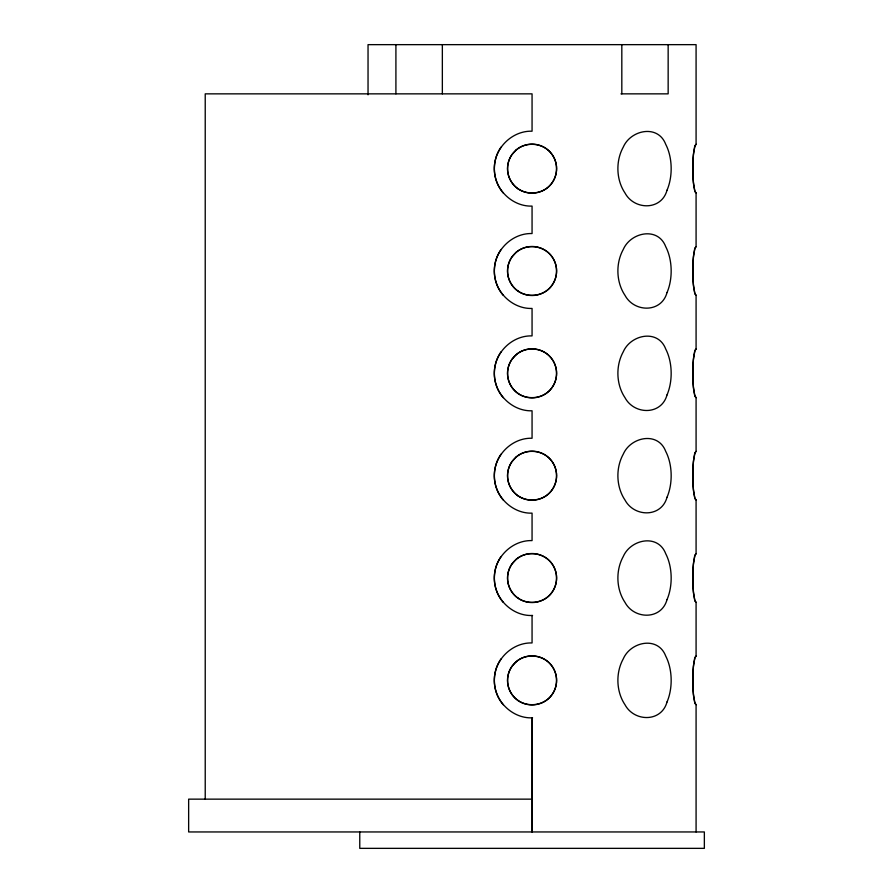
<?xml version="1.0" encoding="UTF-8"?>
<svg xmlns="http://www.w3.org/2000/svg" width="893" height="893" viewBox="0 0 893 893"><rect width="100%" height="100%" fill="white"/><g stroke="black" fill="none" stroke-linecap="round" stroke-linejoin="round"><path stroke-width="1.34" d="M205.223 799.146L205.223 93.854L532.061 93.854L532.061 131.204C516.478 130.679 501.989 141.451 496.575 155.851A36.926 36.055 -90 0 0 497.914 184.684C504.177 197.375 517.717 206.629 532.061 206.093L532.061 233.553C516.478 233.028 501.989 243.8 496.575 258.2A36.926 36.055 -90 0 0 497.914 287.033C504.177 299.724 517.717 308.978 532.061 308.442L532.061 335.902C516.478 335.377 501.989 346.149 496.575 360.549A36.926 36.055 -90 0 0 497.914 389.381C504.177 402.073 517.717 411.327 532.061 410.791L532.061 438.251C516.478 437.726 501.989 448.498 496.575 462.898A36.926 36.055 -90 0 0 497.914 491.73C504.177 504.422 517.717 513.676 532.061 513.14L532.061 540.6C516.478 540.075 501.989 550.847 496.575 565.247A36.926 36.055 -90 0 0 497.914 594.079C504.244 606.916 518.052 616.248 532.563 615.467M532.061 615.489L532.061 642.949C516.478 642.424 501.989 653.196 496.575 667.584A36.926 36.055 -90 0 0 497.914 696.428C504.244 709.265 518.052 718.597 532.563 717.816M667.026 190.198C661.456 210.737 634.253 210.279 624.988 192.977A37.506 29.681 90 0 1 623.281 147.088C630.704 129.865 658.018 124.027 665.72 144.32A37.484 22.727 -90 0 1 667.038 190.209M667.026 292.547C661.456 313.086 634.253 312.628 624.988 295.326A37.506 29.681 90 0 1 623.281 249.437C630.704 232.213 658.018 226.376 665.72 246.669A37.484 22.727 -90 0 1 667.038 292.558M667.026 394.896C661.456 415.435 634.253 414.977 624.988 397.675A37.506 29.681 90 0 1 623.281 351.786C630.704 334.562 658.018 328.724 665.72 349.018A37.484 22.727 -90 0 1 667.038 394.907M667.026 497.245C661.456 517.784 634.253 517.326 624.988 500.024A37.506 29.681 90 0 1 623.281 454.135C630.704 436.911 658.018 431.073 665.72 451.367A37.484 22.727 -90 0 1 667.038 497.256M667.026 599.594C661.456 620.133 634.253 619.675 624.988 602.373A37.506 29.681 90 0 1 623.281 556.484C630.704 539.26 658.018 533.422 665.72 553.716A37.484 22.727 -90 0 1 667.038 599.605M667.026 701.943C661.456 722.482 634.253 722.024 624.988 704.722A37.506 29.681 90 0 1 623.281 658.833C630.704 641.598 658.018 635.771 665.72 656.065A37.484 22.727 -90 0 1 667.038 701.954M368.039 94.814L368.039 44.65L696.082 44.65L696.082 144.286L694.676 146.452L693.426 154.645A24.379 3.103 -90 0 0 693.604 184.46L694.944 191.716L696.082 192.966L696.082 246.635L694.676 248.801L693.426 256.994A24.379 3.103 -90 0 0 693.604 286.809L694.944 294.065L696.082 295.315L696.082 348.984L694.676 351.15L693.426 359.343A24.379 3.103 -90 0 0 693.604 389.158L694.944 396.414L696.082 397.664L696.082 451.333L694.676 453.499L693.426 461.692A24.379 3.103 -90 0 0 693.604 491.507L694.944 498.763L696.082 500.013L696.082 553.682L694.676 555.848L693.426 564.041A24.379 3.103 -90 0 0 693.604 593.856L694.944 601.112L696.082 602.362L696.082 656.031L694.676 658.197L693.426 666.39A24.379 3.103 -90 0 0 693.604 696.205L694.944 703.461L696.082 704.711L696.082 831.952M620.981 93.854L668.154 93.854L668.154 44.65M532.061 799.146L188.646 799.146L188.646 831.952L704.354 831.952L704.354 848.35L359.767 848.35L359.767 831.952M696.082 144.286L695.022 145.581L693.615 152.837A24.368 3.259 -90 0 0 693.437 182.663L694.743 190.845L696.082 192.966M696.082 246.635L695.022 247.93L693.615 255.186A24.368 3.259 -90 0 0 693.437 285.012L694.743 293.194L696.082 295.315M696.082 348.984L695.022 350.279L693.615 357.535A24.368 3.259 -90 0 0 693.437 387.361L694.743 395.543L696.082 397.664M696.082 451.333L695.022 452.628L693.615 459.884A24.368 3.259 -90 0 0 693.437 489.71L694.743 497.892L696.082 500.013M696.082 553.682L695.022 554.977L693.615 562.233A24.368 3.259 -90 0 0 693.437 592.059L694.743 600.241L696.082 602.362M696.082 656.031L695.022 657.326L693.615 664.582A24.368 3.259 -90 0 0 693.437 694.408L694.743 702.59L696.082 704.711M621.818 44.65L621.818 93.854M532.306 717.827L532.306 831.952M532.061 717.838L532.061 831.952M442.348 44.65L442.348 93.854M395.912 44.65L395.912 93.854M503.228 192.977A37.495 37.171 -90 0 1 501.085 147.088M503.228 295.326A37.495 37.171 -90 0 1 501.085 249.437M503.228 397.675A37.495 37.171 -90 0 1 501.085 351.786M503.228 500.024A37.495 37.171 -90 0 1 501.085 454.135M503.228 602.373A37.495 37.171 -90 0 1 501.085 556.484M503.228 704.722A37.495 37.171 -90 0 1 501.085 658.833M516.243 149.912L511.935 154.645A24.379 24.178 -90 0 0 513.319 184.46C523.119 196.516 543.547 195.567 552.187 182.663A24.368 24.144 -90 0 0 550.802 152.837C542.397 142.757 526.223 141.384 516.243 149.912M516.243 252.261L511.935 256.994A24.379 24.178 -90 0 0 513.319 286.809C523.119 298.865 543.547 297.916 552.187 285.001A24.368 24.144 -90 0 0 550.802 255.186C542.397 245.106 526.223 243.733 516.243 252.261M516.243 354.61L511.935 359.343A24.379 24.178 -90 0 0 513.319 389.158C523.119 401.214 543.547 400.265 552.187 387.35A24.368 24.144 -90 0 0 550.802 357.535C542.397 347.455 526.223 346.082 516.243 354.61M516.243 456.959L511.935 461.692A24.379 24.178 -90 0 0 513.319 491.507C523.119 503.563 543.547 502.614 552.187 489.699A24.368 24.144 -90 0 0 550.802 459.884C542.397 449.804 526.223 448.431 516.243 456.959M516.243 559.308L511.935 564.041A24.379 24.178 -90 0 0 513.319 593.856C523.119 605.912 543.547 604.963 552.187 592.048A24.368 24.144 -90 0 0 550.802 562.233C542.397 552.142 526.223 550.78 516.243 559.308M516.243 661.657L511.935 666.39A24.379 24.178 -90 0 0 513.319 696.205C523.119 708.261 543.547 707.312 552.187 694.397A24.368 24.144 -90 0 0 550.802 664.582C542.397 654.491 526.223 653.129 516.243 661.657M518.052 291.129A24.524 24.524 0 0 0 556.495 273.068A24.524 24.524 0 0 0 521.635 248.801A24.524 24.524 0 0 0 518.052 291.129M518.052 700.514A24.524 24.524 0 0 0 556.495 682.464A24.524 24.524 0 0 0 521.635 658.197A24.524 24.524 0 0 0 518.052 700.514M518.052 598.165A24.524 24.524 0 0 0 556.495 580.115A24.524 24.524 0 0 0 521.635 555.848A24.524 24.524 0 0 0 518.052 598.165M518.052 495.816A24.524 24.524 0 0 0 556.495 477.766A24.524 24.524 0 0 0 521.635 453.499A24.524 24.524 0 0 0 518.052 495.816M518.052 188.78A24.524 24.524 0 0 0 556.495 170.719A24.524 24.524 0 0 0 521.635 146.452A24.524 24.524 0 0 0 518.052 188.78M518.052 393.478A24.524 24.524 0 0 0 556.495 375.417A24.524 24.524 0 0 0 521.635 351.15A24.524 24.524 0 0 0 518.052 393.478"/></g></svg>
